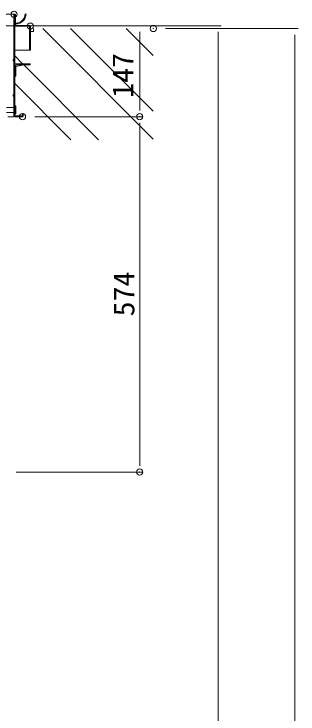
# Model space of a CAD drawing. Units: millimetres, scale not verified, with parts at other scales. Extents: x -2000 to 2000, y -1385 to 1385.
# Drawn here: x 955 to 1185, y 36 to 602 of the extents above; entities that cross this region are included whole.
import ezdxf
from ezdxf.enums import TextEntityAlignment as Align

# ---------------------------------------------------------------- set-up
doc = ezdxf.new("R2010")
doc.units = ezdxf.units.MM
doc.header["$LTSCALE"] = 10
doc.header["$PDMODE"] = 32
doc.header["$PDSIZE"] = 5
for name, color, linetype, lineweight in [('0-1_sunpou', 1, 'Continuous', 9), ('0-2_0', 4, 'Continuous', 9), ('0-3_DEFPOINTS', 7, 'Continuous', 9), ('0-6_HATCH', 3, 'Continuous', 9)]:
    doc.layers.add(name, color=color, linetype=linetype, lineweight=lineweight)
doc.styles.add('ＭＳ ゴシック', font='')
doc.styles.get('ＭＳ ゴシック').set_extended_font_data('MS Gothic')

msp = doc.modelspace()

# ---------------------------------------------------------------- linework, layer by layer
at = {"layer": '0-1_sunpou'}
for p, q in [((909.86, 592.28), (1122.54, 592.28)), ((909.86, 592.28), (1059.2, 592.28)), ((1077.68, 590.03), (1184.75, 590.03)), ((1056.7, 587.28), (1056.7, 523.78)), ((1120.04, 587.28), (1120.04, -802.63)), ((1182.25, 585.03), (1182.25, -1052.62)), ((971.88, 518.78), (1059.2, 518.78)), ((1046.7, 518.78), (1054.2, 518.78)), ((1056.7, 513.78), (1056.7, 236.78)), ((956.88, 231.78), (1059.2, 231.78))]:
    msp.add_line(p, q, dxfattribs=at)
at = {"layer": '0-2_0'}
for p, q in [((955.58, 601.53), (945.58, 601.53)), ((954.98, 518.78), (954.98, 601.53)), ((955.58, 600.93), (955.58, 592.53)), ((956.18, 592.53), (956.18, 600.93)), ((956.53, 594.43), (956.18, 594.43)), ((955.58, 519.38), (955.58, 592.53)), ((956.18, 593.68), (956.53, 593.68)), ((956.18, 592.53), (967.63, 592.53)), ((967.63, 592.53), (956.18, 592.53)), ((967.63, 591.93), (956.18, 591.93)), ((967.63, 591.93), (967.63, 572.53)), ((968.23, 572.53), (968.23, 591.93)), ((968.23, 572.53), (955.58, 572.53)), ((968.23, 572.53), (967.63, 572.53)), ((955.58, 560.03), (955.58, 551.53)), ((956.38, 559.37), (963.16, 560.73)), ((956.38, 559.98), (956.38, 551.53)), ((968.08, 560.73), (957.13, 560.73)), ((955.58, 551.53), (956.38, 551.53)), ((954.98, 526.28), (948.98, 526.28)), ((955.58, 521.03), (955.58, 527.53)), ((956.08, 527.53), (955.58, 527.53)), ((956.58, 521.53), (956.58, 527.03)), ((954.98, 522.28), (948.98, 522.28)), ((954.98, 519.38), (954.98, 523.78)), ((956.08, 521.03), (955.58, 521.03)), ((961.88, 521.28), (961.88, 519.38)), ((961.88, 521.28), (962.48, 521.28)), ((962.48, 521.28), (962.48, 519.38)), ((954.98, 518.78), (950.14, 518.78)), ((955.58, 519.38), (961.88, 519.38)), ((955.58, 518.78), (961.88, 518.78))]:
    msp.add_line(p, q, dxfattribs=at)
for points in [[(968.23, 587.53), (970.73, 587.53), (970.73, 590.03)], [(968.08, 560.73), (968.08, 561.53), (957.13, 561.53)], [(955.88, 551.53), (955.88, 551.48), (955.58, 551.48)]]:
    msp.add_lwpolyline(points, dxfattribs=at)
for centre, radius, start, end in [((955.58, 600.93), 0.6, 0, 180.0175), ((956.53, 601.93), 7.5, 270, 0), ((956.53, 601.93), 8.25, 270, 0), ((956.18, 592.53), 0.6, 180, 270), ((967.63, 591.93), 0.6, 0.0001, 90), ((949.98, 566.74), 5, 324.2463, 0), ((957.13, 559.98), 1.55, 90, 180), ((957.13, 559.98), 0.75, 90, 180), ((949.98, 533.51), 5, 360, 35.7537), ((956.08, 527.03), 0.5, 0, 90), ((956.08, 521.53), 0.5, 270, 0), ((955.58, 519.38), 0.6, 180, 270), ((961.88, 519.38), 0.6, 270, 0)]:
    msp.add_arc(centre, radius, start, end, dxfattribs=at)
at = {"layer": '0-3_DEFPOINTS'}
for p in [(954.98, 601.53), (968.23, 591.93), (1067.68, 590.03), (961.88, 518.78), (1056.7, 518.78), (1056.7, 231.78)]:
    msp.add_point(p, dxfattribs=at)
at = {"layer": '0-6_HATCH'}
for p, q in [((978.38, 590.03), (1067.68, 500.73)), ((1000.83, 590.03), (1067.68, 523.18)), ((1045.73, 590.03), (1067.68, 568.08)), ((955.58, 567.93), (961.98, 561.53)), ((962.84, 560.67), (1023.48, 500.03)), ((955.58, 545.48), (1001.03, 500.03))]:
    msp.add_line(p, q, dxfattribs=at)

# ---------------------------------------------------------------- texts
at = {"layer": '0-1_sunpou', "color": 2, "style": 'ＭＳ ゴシック', "width": 1.05}
for s, p in [('147', (1056.46, 534.01)), ('574', (1057.44, 357.49))]:
    msp.add_text(s, height=16.86, rotation=90, dxfattribs=at).set_placement(p, align=Align.BOTTOM_LEFT)

doc.saveas('drawing.dxf')
